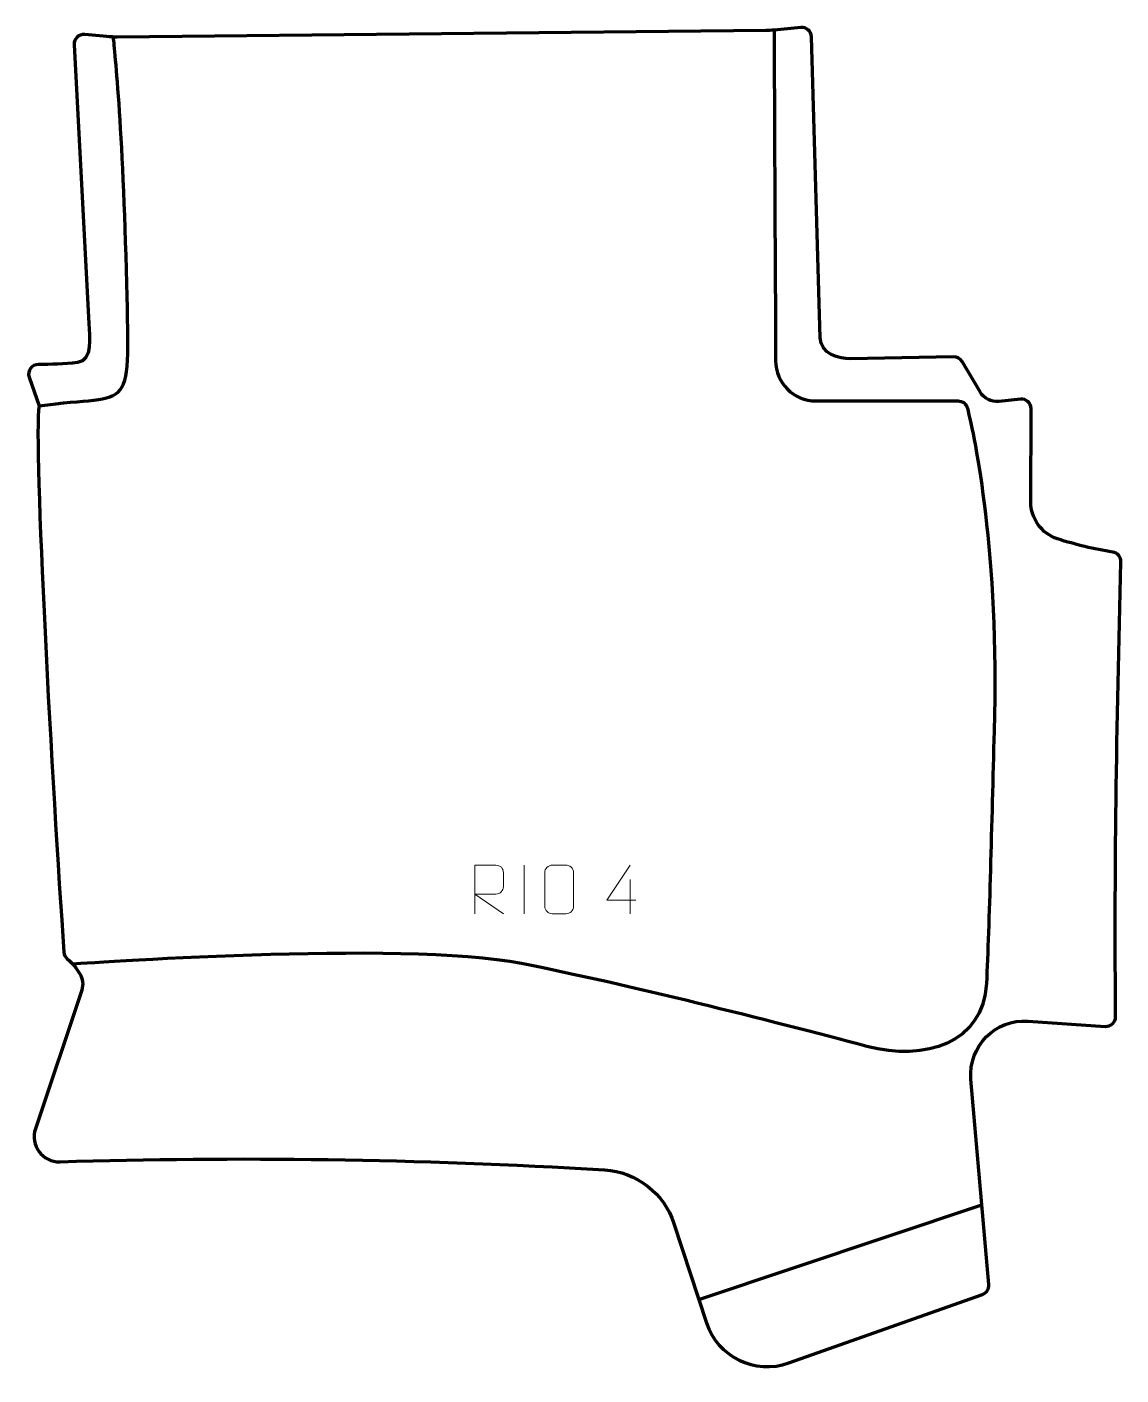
# Model space of a CAD drawing. Header units: millimetres. Extents: x -279 to 284, y -351 to 342.
import ezdxf

# ---------------------------------------------------------------- set-up
doc = ezdxf.new("R2010")
doc.units = ezdxf.units.MM
doc.header["$MEASUREMENT"] = 0
for name, color, linetype in [('layer 1', 7, 'Continuous'), ('layer 2', 7, 'Continuous'), ('layer 3', 7, 'Continuous')]:
    doc.layers.add(name, color=color, linetype=linetype)

msp = doc.modelspace()

# ---------------------------------------------------------------- linework, layer by layer
at = {"layer": 'layer 1', "color": 250, "lineweight": 9}
for points, knots in [([(-48.3358, -113.5916), (-48.3358, -113.5916), (-48.3358, -88.6381), (-48.3358, -88.6381), (-48.3358, -88.6381), (-44.741, -88.6381), (-41.1455, -88.6381), (-37.5503, -88.6381), (-37.5503, -88.6381), (-35.225, -88.6758), (-33.6677, -90.1658), (-33.6718, -92.5322), (-33.6718, -92.5322), (-33.6722, -94.5677), (-33.6722, -97.6271), (-33.6718, -99.6631), (-33.6718, -99.6631), (-33.6783, -101.5386), (-35.4906, -103.4804), (-37.5001, -103.4995), (-37.5001, -103.4995), (-37.5001, -103.4995), (-48.3358, -103.4995), (-48.3358, -103.4995), (-48.3358, -103.4995), (-48.3358, -103.4995), (-33.6811, -113.5916), (-33.6811, -113.5916)], [0, 0, 0, 0, 0.125, 0.125, 0.125, 0.125, 0.25, 0.25, 0.25, 0.25, 0.375, 0.375, 0.375, 0.375, 0.5, 0.5, 0.5, 0.5, 0.625, 0.625, 0.625, 0.625, 0.75, 0.75, 0.75, 0.75, 1, 1, 1, 1]), ([(-8.5234, -88.6384), (-6.1977, -88.6384), (-3.8716, -88.6384), (-1.5455, -88.6384), (-1.5455, -88.6384), (0.4011, -88.6028), (2.3925, -90.0944), (2.4192, -92.532), (2.4192, -92.532), (2.4188, -98.2789), (2.4188, -104.0262), (2.4192, -109.7739), (2.4192, -109.7739), (2.2794, -112.0973), (0.6022, -113.5769), (-1.5455, -113.5877), (-1.5455, -113.5877), (-3.8774, -113.5873), (-6.2093, -113.5873), (-8.5408, -113.5877), (-8.5408, -113.5877), (-10.4658, -113.6931), (-12.4379, -111.8086), (-12.4267, -109.7913), (-12.4267, -109.7913), (-12.4264, -104.0212), (-12.4264, -98.2515), (-12.4267, -92.4822), (-12.4267, -92.4822), (-12.4225, -90.3441), (-10.6758, -88.6249), (-8.5234, -88.6384)], [0, 0, 0, 0, 0.11111111, 0.11111111, 0.11111111, 0.11111111, 0.22222222, 0.22222222, 0.22222222, 0.22222222, 0.33333333, 0.33333333, 0.33333333, 0.33333333, 0.44444444, 0.44444444, 0.44444444, 0.44444444, 0.55555556, 0.55555556, 0.55555556, 0.55555556, 0.66666667, 0.66666667, 0.66666667, 0.66666667, 0.77777778, 0.77777778, 0.77777778, 0.77777778, 1, 1, 1, 1]), ([(34.407, -106.6983), (34.407, -106.6983), (19.5853, -106.6983), (19.5853, -106.6983), (19.5853, -106.6983), (19.5853, -106.6983), (31.4629, -88.6278), (31.4629, -88.6278)], [0, 0, 0, 0, 0.33333333, 0.33333333, 0.33333333, 0.33333333, 1, 1, 1, 1])]:
    msp.add_open_spline(points, degree=3, knots=knots, dxfattribs=at)
for points in [[(-23.0038, -88.6278), (-23.0038, -88.6278), (-23.0038, -113.6019), (-23.0038, -113.6019)], [(31.4629, -95.9372), (31.4629, -95.9372), (31.4629, -113.6019), (31.4629, -113.6019)]]:
    msp.add_open_spline(points, degree=3, dxfattribs=at)
at = {"layer": 'layer 2', "color": 230, "lineweight": 200}
msp.add_open_spline([(-259.6569, -133.3556), (-265.5699, -50.1284), (-275.3593, 128.2442), (-272.4522, 147.4024), (-272.4522, 147.4024), (-272.4522, 147.4024), (-277.5333, 162.1054), (-277.5333, 162.1054), (-277.5333, 162.1054), (-278.6605, 165.3671), (-276.1917, 168.7443), (-272.7253, 168.6977), (-272.7253, 168.6977), (-266.3596, 168.6119), (-259.6283, 168.9973), (-252.6363, 169.7175), (-252.6363, 169.7175), (-244.6506, 170.5415), (-246.5023, 183.251), (-246.8436, 189.6968), (-246.8436, 189.6968), (-246.8436, 189.6968), (-254.4387, 333.0728), (-254.4387, 333.0728), (-254.4387, 333.0728), (-254.5996, 336.1091), (-252.0099, 338.579), (-248.9679, 338.2897), (-248.9679, 338.2897), (-248.9679, 338.2897), (-237.5118, 337.2014), (-237.5118, 337.2014), (-237.5118, 337.2014), (-235.7643, 337.0353), (-234.0092, 336.9611), (-232.2539, 336.9787), (-232.2539, 336.9787), (-232.2539, 336.9787), (101.23, 340.3337), (101.23, 340.3337), (101.23, 340.3337), (102.6782, 340.3483), (104.1243, 340.4257), (105.5651, 340.5659), (105.5651, 340.5659), (105.5651, 340.5659), (119.2116, 341.8924), (119.2116, 341.8924), (119.2116, 341.8924), (122.0931, 342.1726), (124.609, 339.967), (124.6926, 337.0876), (124.6926, 337.0876), (124.6926, 337.0876), (129.1832, 182.4825), (129.1832, 182.4825), (129.1832, 182.4825), (129.4298, 173.9879), (139.1458, 171.522), (144.5992, 171.6269), (144.5992, 171.6269), (144.5992, 171.6269), (197.7718, 172.6473), (197.7718, 172.6473), (197.7718, 172.6473), (199.5768, 172.6817), (201.2602, 171.7454), (202.1751, 170.1977), (202.1751, 170.1977), (202.1751, 170.1977), (211.4099, 154.5797), (211.4099, 154.5797), (211.4099, 154.5797), (213.4003, 151.2129), (217.1884, 149.3182), (221.0929, 149.7358), (221.0929, 149.7358), (221.0929, 149.7358), (232.1301, 150.9165), (232.1301, 150.9165), (232.1301, 150.9165), (235.0914, 151.2335), (237.6709, 148.9205), (237.6616, 145.9575), (237.6616, 145.9575), (237.6616, 145.9575), (237.5106, 98.0142), (237.5106, 98.0142), (237.5106, 98.0142), (237.4928, 89.4003), (243.0508, 81.7671), (251.2714, 79.0712), (251.2714, 79.0712), (260.4699, 76.0545), (269.9431, 73.8377), (279.6534, 72.309), (279.6534, 72.309), (282.1236, 71.92), (283.9123, 69.7536), (283.8459, 67.2655), (283.8459, 67.2655), (281.5891, -17.2356), (280.4197, -97.2529), (281.1266, -166.4653), (281.1266, -166.4653), (281.1564, -169.3678), (278.6918, -171.6775), (275.7816, -171.4785), (275.7816, -171.4785), (275.7816, -171.4785), (236.2058, -168.7691), (236.2058, -168.7691), (236.2058, -168.7691), (219.2778, -167.6098), (205.2991, -181.7613), (206.7569, -198.5811), (206.7569, -198.5811), (206.7569, -198.5811), (215.912, -304.1892), (215.912, -304.1892), (215.912, -304.1892), (216.1074, -306.4457), (214.7462, -308.55), (212.6004, -309.3076), (212.6004, -309.3076), (212.6004, -309.3076), (113.11, -344.4433), (113.11, -344.4433), (113.11, -344.4433), (95.6431, -350.6804), (76.4578, -341.3286), (70.7145, -323.7774), (70.7145, -323.7774), (70.7145, -323.7774), (54.0184, -272.7566), (54.0184, -272.7566), (54.0184, -272.7566), (48.9142, -257.159), (34.7408, -246.2665), (18.2831, -245.2658), (18.2831, -245.2658), (-77.6939, -239.4289), (-171.1218, -238.3277), (-261.6062, -241.0821), (-261.6062, -241.0821), (-270.6333, -241.3569), (-277.1753, -232.6117), (-274.3264, -224.083), (-274.3264, -224.083), (-274.3264, -224.083), (-250.5158, -152.7963), (-250.5158, -152.7963), (-250.5158, -152.7963), (-249.5724, -150.008), (-249.9226, -146.9517), (-251.4543, -144.437), (-251.4543, -144.437), (-253.1747, -141.6114), (-255.3455, -139.0243), (-258.0091, -136.6972), (-258.0091, -136.6972), (-258.9808, -135.8482), (-259.5653, -134.6427), (-259.6569, -133.3556)], degree=3, knots=[0, 0, 0, 0, 0.02380952, 0.02380952, 0.02380952, 0.02380952, 0.04761905, 0.04761905, 0.04761905, 0.04761905, 0.07142857, 0.07142857, 0.07142857, 0.07142857, 0.0952381, 0.0952381, 0.0952381, 0.0952381, 0.11904762, 0.11904762, 0.11904762, 0.11904762, 0.14285714, 0.14285714, 0.14285714, 0.14285714, 0.16666667, 0.16666667, 0.16666667, 0.16666667, 0.19047619, 0.19047619, 0.19047619, 0.19047619, 0.21428571, 0.21428571, 0.21428571, 0.21428571, 0.23809524, 0.23809524, 0.23809524, 0.23809524, 0.26190476, 0.26190476, 0.26190476, 0.26190476, 0.28571429, 0.28571429, 0.28571429, 0.28571429, 0.30952381, 0.30952381, 0.30952381, 0.30952381, 0.33333333, 0.33333333, 0.33333333, 0.33333333, 0.35714286, 0.35714286, 0.35714286, 0.35714286, 0.38095238, 0.38095238, 0.38095238, 0.38095238, 0.4047619, 0.4047619, 0.4047619, 0.4047619, 0.42857143, 0.42857143, 0.42857143, 0.42857143, 0.45238095, 0.45238095, 0.45238095, 0.45238095, 0.47619048, 0.47619048, 0.47619048, 0.47619048, 0.5, 0.5, 0.5, 0.5, 0.52380952, 0.52380952, 0.52380952, 0.52380952, 0.54761905, 0.54761905, 0.54761905, 0.54761905, 0.57142857, 0.57142857, 0.57142857, 0.57142857, 0.5952381, 0.5952381, 0.5952381, 0.5952381, 0.61904762, 0.61904762, 0.61904762, 0.61904762, 0.64285714, 0.64285714, 0.64285714, 0.64285714, 0.66666667, 0.66666667, 0.66666667, 0.66666667, 0.69047619, 0.69047619, 0.69047619, 0.69047619, 0.71428571, 0.71428571, 0.71428571, 0.71428571, 0.73809524, 0.73809524, 0.73809524, 0.73809524, 0.76190476, 0.76190476, 0.76190476, 0.76190476, 0.78571429, 0.78571429, 0.78571429, 0.78571429, 0.80952381, 0.80952381, 0.80952381, 0.80952381, 0.83333333, 0.83333333, 0.83333333, 0.83333333, 0.85714286, 0.85714286, 0.85714286, 0.85714286, 0.88095238, 0.88095238, 0.88095238, 0.88095238, 0.9047619, 0.9047619, 0.9047619, 0.9047619, 0.92857143, 0.92857143, 0.92857143, 0.92857143, 0.95238095, 0.95238095, 0.95238095, 0.95238095, 1, 1, 1, 1], dxfattribs=at)
at = {"layer": 'layer 3', "color": 142, "lineweight": 200}
for points, knots in [([(105.5871, 340.5678), (105.5625, 300.0178), (106.1582, 209.3157), (106.3019, 170.6171), (106.3019, 170.6171), (106.3444, 159.2163), (115.5967, 149.9988), (126.9976, 149.9956), (126.9976, 149.9956), (126.9976, 149.9956), (200.0762, 149.9762), (200.0762, 149.9762), (200.0762, 149.9762), (202.3784, 149.9759), (204.3817, 148.4052), (204.9303, 146.1692), (204.9303, 146.1692), (208.623, 131.1265), (221.3014, 72.1106), (218.662, -19.8021), (218.662, -19.8021), (217.301, -67.2063), (216.208, -119.3431), (214.6779, -149.4025), (214.6779, -149.4025), (213.1132, -180.1377), (183.0026, -189.6567), (153.2512, -181.7846), (153.2512, -181.7846), (103.0505, -168.5022), (29.8229, -149.8704), (-24.3853, -139.2178), (-24.3853, -139.2178), (-85.8241, -127.1443), (-255.1181, -139.5357), (-255.1181, -139.5357)], [0, 0, 0, 0, 0.1, 0.1, 0.1, 0.1, 0.2, 0.2, 0.2, 0.2, 0.3, 0.3, 0.3, 0.3, 0.4, 0.4, 0.4, 0.4, 0.5, 0.5, 0.5, 0.5, 0.6, 0.6, 0.6, 0.6, 0.7, 0.7, 0.7, 0.7, 0.8, 0.8, 0.8, 0.8, 1, 1, 1, 1]), ([(-272.4521, 147.4023), (-223.0404, 154.6442), (-225.6039, 138.941), (-227.5236, 217.4446), (-227.5236, 217.4446), (-229.4434, 295.9484), (-234.2195, 337.0003), (-234.2195, 337.0003)], [0, 0, 0, 0, 0.33333333, 0.33333333, 0.33333333, 0.33333333, 1, 1, 1, 1])]:
    msp.add_open_spline(points, degree=3, knots=knots, dxfattribs=at)
msp.add_open_spline([(66.8224, -311.883), (66.8224, -311.883), (212.355, -263.1569), (212.355, -263.1569)], degree=3, dxfattribs=at)

doc.saveas('drawing.dxf')
